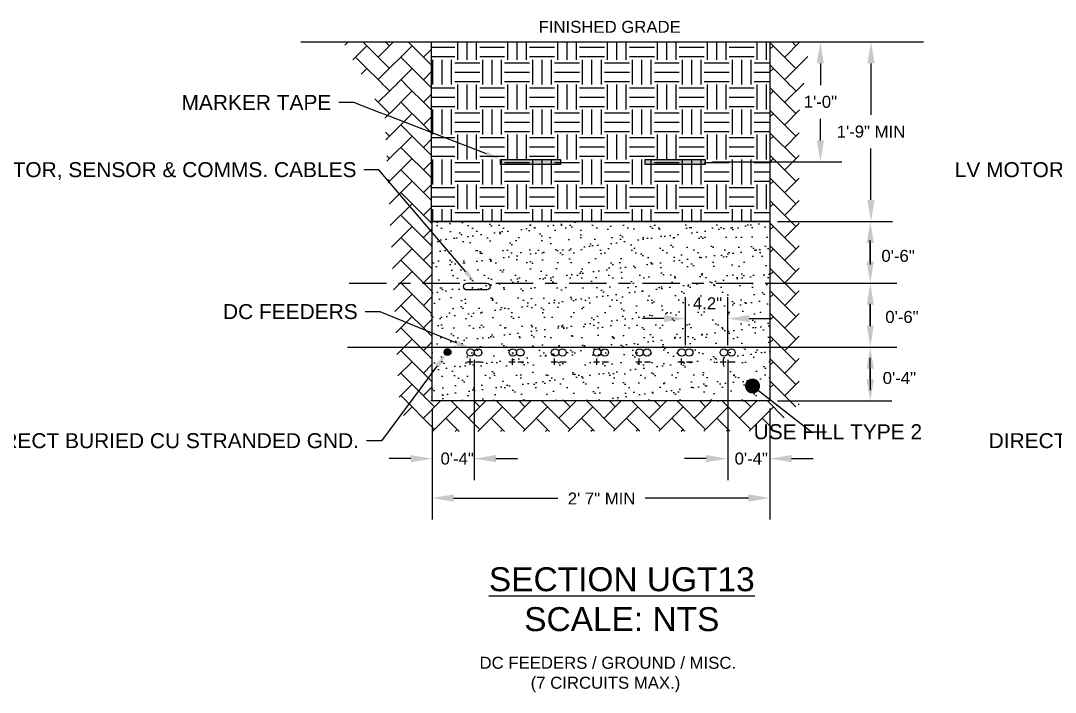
# Model space of a CAD drawing. Header units: feet. Extents: x -21 to 1000, y -35 to 71.
# Drawn here: x 844.76 to 853.4, y 41.56 to 47.17 of the extents above; entities that cross this region are included whole.
import ezdxf
from ezdxf import colors
from ezdxf.entities.mleader import LeaderData, LeaderLine
from ezdxf.math import Vec2, Vec3

# ---------------------------------------------------------------- set-up
doc = ezdxf.new("R2010")
doc.units = ezdxf.units.FT
doc.header["$MEASUREMENT"] = 0
doc.linetypes.add('CENTER', pattern=[2, 1.25, -0.25, 0.25, -0.25])
for name, color, linetype in [('E-CABL-HARN-CBHR', 2, 'Continuous'), ('E-CABL-INST', 1, 'INSTRUMENT_CABLE'), ('E-CABL-UG2', 142, 'GROUND_WIRE_G2'), ('E-FIN-GR', 4, 'Continuous'), ('E-MRKR-TREN', 6, 'Continuous'), ('E-TREN', 3, 'Continuous'), ('E-TREN-HATCH', 254, 'Continuous'), ('G-ANNO-TEXT', 1, 'Continuous'), ('G-DIMS', 7, 'Continuous'), ('G-TEXT', 7, 'Continuous'), ('text', 1, 'Continuous'), ('X-SES2-TREN_SECT$0$G-TEXT', 7, 'Continuous')]:
    doc.layers.add(name, color=color, linetype=linetype)
doc.styles.add('NEI-A', font='arial.ttf')
doc.styles.get("Standard").update_dxf_attribs({"font": 'arial.ttf'})
doc.linetypes.add('GROUND_WIRE_G2', pattern='A,1,-0.2,["G2",Standard,S=0.1,R=0,X=-0.1,Y=-0.05],-0.2', length=1.4)
doc.linetypes.add('INSTRUMENT_CABLE', pattern='A,1,-0.2,["INST",Standard,S=0.1,R=0,X=-0.09,Y=-0.05],-0.3', length=1.5)
doc.dimstyles.new('Annotative - Arch', dxfattribs={"dimscale": 0, "dimtxt": 0.1, "dimasz": 0.18, "dimexe": 0.18, "dimexo": 0.0625, "dimgap": 0.09, "dimtad": 0, "dimtih": 1, "dimtoh": 1, "dimdec": 4, "dimlfac": 12, "dimzin": 0, "dimdsep": 46, "dimlunit": 4, "dimtxsty": 'NEI-A', "dimcen": 0.09, "dimadec": 1, "dimazin": 0, "dimtfac": 1, "dimtdec": 4, "dimtofl": 0, "dimtmove": 0, "dimatfit": 3, "dimfxl": 1, "dimtolj": 1, "dimtzin": 0, "dimarcsym": 0})

# ---------------------------------------------------------------- blocks, each defined once
blk = doc.blocks.new('_Dot')
at = {"color": 0, "linetype": 'ByBlock', "lineweight": -2}
blk.add_line((-0.5, 0), (-1, 0), dxfattribs=at)
at = {"color": 0, "linetype": 'ByBlock', "const_width": 0.5}
blk.add_lwpolyline([(-0.25, 0, 1), (0.25, 0, 1)], format="xyb", close=True, dxfattribs=at)
blk = doc.blocks.new('*D167')
at = {"layer": 'Defpoints', "color": 0, "transparency": 16777216}
for p in [(851.026, 46.9897), (851.4408, 46.9897), (850.4789, 45.9872)]:
    blk.add_point(p, dxfattribs=at)
at = {"layer": 'text', "color": 0, "lineweight": -2, "transparency": 16777216}
for p, q in [((851.0885, 46.9897), (851.6208, 46.9897)), ((851.4408, 46.8097), (851.4408, 46.6295)), ((851.4408, 46.1672), (851.4408, 46.3474)), ((850.5414, 45.9872), (851.6208, 45.9872))]:
    blk.add_line(p, q, dxfattribs=at)
at = {"layer": 'text', "color": 0, "transparency": 16777216}
for points in [[(851.4108, 46.8097), (851.4708, 46.8097), (851.4408, 46.9897)], [(851.4108, 46.1672), (851.4708, 46.1672), (851.4408, 45.9872)]]:
    blk.add_solid(points, dxfattribs=at)
at = {"layer": 'text', "color": 0, "transparency": 16777216, "insert": (851.4408, 46.4885), "char_height": 0.1, "attachment_point": 5, "style": 'NEI-A'}
blk.add_mtext('\\A1;1\'-0"', dxfattribs=at)
blk = doc.blocks.new('*D168')
at = {"layer": 'Defpoints', "color": 0, "transparency": 16777216}
for p in [(851.0198, 46.9897), (851.8633, 46.9897), (851.0198, 45.4897)]:
    blk.add_point(p, dxfattribs=at)
at = {"layer": 'text', "color": 0, "lineweight": -2, "transparency": 16777216}
for p, q in [((851.0823, 46.9897), (852.0433, 46.9897)), ((851.8633, 46.8097), (851.8633, 46.3808)), ((851.8633, 45.6697), (851.8633, 46.0986)), ((851.0823, 45.4897), (852.0433, 45.4897))]:
    blk.add_line(p, q, dxfattribs=at)
at = {"layer": 'text', "color": 0, "transparency": 16777216}
for points in [[(851.8333, 46.8097), (851.8933, 46.8097), (851.8633, 46.9897)], [(851.8333, 45.6697), (851.8933, 45.6697), (851.8633, 45.4897)]]:
    blk.add_solid(points, dxfattribs=at)
at = {"layer": 'text', "color": 0, "transparency": 16777216, "insert": (851.8633, 46.2397), "char_height": 0.1, "attachment_point": 5, "style": 'NEI-A'}
blk.add_mtext('\\A1;1\'-9" MIN', dxfattribs=at)
blk = doc.blocks.new('*D169')
at = {"layer": 'Defpoints', "color": 0, "transparency": 16777216}
for p in [(848.5509, 44.3946), (848.1997, 43.9897), (848.5509, 43.5077)]:
    blk.add_point(p, dxfattribs=at)
at = {"layer": 'text', "color": 0, "lineweight": -2, "transparency": 16777216}
for p, q in [((848.5509, 44.3321), (848.5509, 43.3277)), ((848.1997, 43.9272), (848.1997, 43.3277)), ((848.0197, 43.5077), (847.8397, 43.5077)), ((848.7309, 43.5077), (848.9109, 43.5077))]:
    blk.add_line(p, q, dxfattribs=at)
at = {"layer": 'text', "color": 0, "transparency": 16777216}
for points in [[(848.0197, 43.5377), (848.0197, 43.4777), (848.1997, 43.5077)], [(848.7309, 43.5377), (848.7309, 43.4777), (848.5509, 43.5077)]]:
    blk.add_solid(points, dxfattribs=at)
at = {"layer": 'text', "color": 0, "transparency": 16777216, "insert": (848.4082, 43.5077), "char_height": 0.1, "attachment_point": 5, "style": 'NEI-A'}
blk.add_mtext('\\A1;0\'-4"', dxfattribs=at)
blk = doc.blocks.new('*D170')
at = {"layer": 'Defpoints', "color": 0, "transparency": 16777216}
for p in [(851.0198, 44.9736), (851.0198, 44.4398), (851.8575, 44.4398)]:
    blk.add_point(p, dxfattribs=at)
at = {"layer": 'text', "color": 0, "lineweight": -2, "transparency": 16777216}
for p, q in [((851.0823, 44.9736), (852.0375, 44.9736)), ((851.8575, 44.6198), (851.8575, 44.7998)), ((851.8575, 44.7936), (851.8575, 44.6136)), ((851.0823, 44.4398), (852.0375, 44.4398))]:
    blk.add_line(p, q, dxfattribs=at)
at = {"layer": 'text', "color": 0, "transparency": 16777216}
for points in [[(851.8275, 44.7936), (851.8875, 44.7936), (851.8575, 44.9736)], [(851.8275, 44.6198), (851.8875, 44.6198), (851.8575, 44.4398)]]:
    blk.add_solid(points, dxfattribs=at)
at = {"layer": 'text', "color": 0, "transparency": 16777216, "insert": (852.122, 44.6912), "char_height": 0.1, "attachment_point": 5, "style": 'NEI-A'}
blk.add_mtext('\\A1;0\'-6"', dxfattribs=at)
blk = doc.blocks.new('*D171')
at = {"layer": 'Defpoints', "color": 0, "transparency": 16777216}
for p in [(850.667, 44.3946), (851.0198, 43.9897), (851.0198, 43.5077)]:
    blk.add_point(p, dxfattribs=at)
at = {"layer": 'text', "color": 0, "lineweight": -2, "transparency": 16777216}
for p, q in [((850.667, 44.3321), (850.667, 43.3277)), ((851.0198, 43.9272), (851.0198, 43.3277)), ((850.487, 43.5077), (850.307, 43.5077)), ((851.1998, 43.5077), (851.3798, 43.5077))]:
    blk.add_line(p, q, dxfattribs=at)
at = {"layer": 'text', "color": 0, "transparency": 16777216}
for points in [[(850.487, 43.5377), (850.487, 43.4777), (850.667, 43.5077)], [(851.1998, 43.5377), (851.1998, 43.4777), (851.0198, 43.5077)]]:
    blk.add_solid(points, dxfattribs=at)
at = {"layer": 'text', "color": 0, "transparency": 16777216, "insert": (850.8638, 43.5077), "char_height": 0.1, "attachment_point": 5, "style": 'NEI-A'}
blk.add_mtext('\\A1;0\'-4"', dxfattribs=at)
blk = doc.blocks.new('*D172')
at = {"layer": 'Defpoints', "color": 0, "transparency": 16777216}
for p in [(850.667, 44.6774), (850.3144, 44.3946), (850.667, 44.3946)]:
    blk.add_point(p, dxfattribs=at)
at = {"layer": 'text', "color": 0, "lineweight": -2, "transparency": 16777216}
for p, q in [((850.3144, 44.4571), (850.3144, 44.8574)), ((850.667, 44.4571), (850.667, 44.8574)), ((850.1344, 44.6774), (849.9544, 44.6774)), ((850.847, 44.6774), (851.027, 44.6774))]:
    blk.add_line(p, q, dxfattribs=at)
at = {"layer": 'text', "color": 0, "transparency": 16777216}
for points in [[(850.1344, 44.7074), (850.1344, 44.6474), (850.3144, 44.6774)], [(850.847, 44.7074), (850.847, 44.6474), (850.667, 44.6774)]]:
    blk.add_solid(points, dxfattribs=at)
at = {"layer": 'text', "color": 0, "transparency": 16777216, "insert": (850.4982, 44.8054), "char_height": 0.1, "attachment_point": 5, "style": 'NEI-A'}
blk.add_mtext('\\A1;4.2"', dxfattribs=at)
blk = doc.blocks.new('*D173')
at = {"layer": 'Defpoints', "color": 0, "transparency": 16777216}
for p in [(851.0198, 45.4897), (851.0198, 44.9736), (851.8575, 44.9736)]:
    blk.add_point(p, dxfattribs=at)
at = {"layer": 'text', "color": 0, "lineweight": -2, "transparency": 16777216}
for p, q in [((851.0823, 45.4897), (852.0375, 45.4897)), ((851.8575, 45.1536), (851.8575, 45.3336)), ((851.8575, 45.3097), (851.8575, 45.1297)), ((851.0823, 44.9736), (852.0375, 44.9736))]:
    blk.add_line(p, q, dxfattribs=at)
at = {"layer": 'text', "color": 0, "transparency": 16777216}
for points in [[(851.8275, 45.3097), (851.8875, 45.3097), (851.8575, 45.4897)], [(851.8275, 45.1536), (851.8875, 45.1536), (851.8575, 44.9736)]]:
    blk.add_solid(points, dxfattribs=at)
at = {"layer": 'text', "color": 0, "transparency": 16777216, "insert": (852.0895, 45.2015), "char_height": 0.1, "attachment_point": 5, "style": 'NEI-A'}
blk.add_mtext('\\A1;0\'-6"', dxfattribs=at)
blk = doc.blocks.new('*D80')
at = {"layer": 'Defpoints', "color": 0, "transparency": 16777216}
for p in [(851.0198, 44.4398), (851.0198, 43.9897), (851.8575, 43.9897)]:
    blk.add_point(p, dxfattribs=at)
at = {"layer": 'text', "color": 0, "lineweight": -2, "transparency": 16777216}
for p, q in [((851.0823, 44.4398), (852.0375, 44.4398)), ((851.8575, 44.1697), (851.8575, 44.3497)), ((851.8575, 44.2598), (851.8575, 44.0798)), ((851.0823, 43.9897), (852.0375, 43.9897))]:
    blk.add_line(p, q, dxfattribs=at)
at = {"layer": 'text', "color": 0, "transparency": 16777216}
for points in [[(851.8275, 44.2598), (851.8875, 44.2598), (851.8575, 44.4398)], [(851.8275, 44.1697), (851.8875, 44.1697), (851.8575, 43.9897)]]:
    blk.add_solid(points, dxfattribs=at)
at = {"layer": 'text', "color": 0, "transparency": 16777216, "insert": (852.1003, 44.1809), "char_height": 0.1, "attachment_point": 5, "style": 'NEI-A'}
blk.add_mtext('\\A1;0\'-4"', dxfattribs=at)
blk = doc.blocks.new('*D81')
at = {"layer": 'Defpoints', "color": 0, "transparency": 16777216}
for p in [(848.1983, 43.9897), (851.0198, 43.9897), (851.0198, 43.1787)]:
    blk.add_point(p, dxfattribs=at)
at = {"layer": 'text', "color": 0, "lineweight": -2, "transparency": 16777216}
for p, q in [((848.1983, 43.9272), (848.1983, 42.9987)), ((851.0198, 43.9272), (851.0198, 42.9987)), ((848.3783, 43.1787), (849.249, 43.1787)), ((850.8398, 43.1787), (849.9787, 43.1787))]:
    blk.add_line(p, q, dxfattribs=at)
at = {"layer": 'text', "color": 0, "transparency": 16777216}
for points in [[(848.3783, 43.2087), (848.3783, 43.1487), (848.1983, 43.1787)], [(850.8398, 43.2087), (850.8398, 43.1487), (851.0198, 43.1787)]]:
    blk.add_solid(points, dxfattribs=at)
at = {"layer": 'text', "color": 0, "transparency": 16777216, "insert": (849.6139, 43.1745), "char_height": 0.1, "attachment_point": 5, "style": 'NEI-A'}
blk.add_mtext('\\A1;2\' 7" MIN', dxfattribs=at)

msp = doc.modelspace()

# ---------------------------------------------------------------- hatches: boundary and pattern name
at = {"layer": 'E-CABL-UG2', "linetype": 'Continuous'}
h = msp.add_hatch(color=256, dxfattribs=at)
edge = h.paths.add_edge_path()
edge.add_arc((848.3276925, 44.3974716), 0.0286458, 0, 360)
at = {"layer": 'E-TREN-HATCH', "linetype": 'Continuous'}
h = msp.add_hatch(dxfattribs=at)
h.set_pattern_fill('AR-SAND', color=252, scale=0.083333)
h.set_pattern_definition([(37.5, (805.88771, 58.7419), (-0.00524945, 0.16056865), [0, -0.12666667, 0, -0.14166667, 0, -0.13541667]), (7.5, (805.8877, 58.7419), (0.1474814, 0.2351788), [0, -0.06833333, 0, -0.11416667, 0, -0.04375]), (327.5, (805.78521, 58.7419), (0.25951182, 0.0004716), [0, -0.04166667, 0, -0.15, 0, -0.19583333]), (317.5, (805.7852, 58.7419), (0.2505106, 0.0731396), [0, -0.02083333, 0, -0.09833333, 0, -0.1125])])
h.paths.add_polyline_path([(848.1882352, 45.489706), (851.0198056, 45.489706), (851.0198056, 43.989706), (848.1882352, 43.989706)])

# ---------------------------------------------------------------- linework, layer by layer
for p, q in [((847.4929557, 44.4397746), (852.0778605, 44.4397746)), ((848.1983257, 44.4397746), (848.5510107, 44.4397746))]:
    msp.add_line(p, q)
for p in [(848.5510107, 44.4397746), (848.9036957, 44.4397746), (848.9036957, 44.4397746), (849.2563807, 44.4397746), (849.2563807, 44.4397746), (849.6090656, 44.4397746), (849.6090656, 44.4397746), (849.9617506, 44.4397746), (849.9617506, 44.4397746), (850.3144356, 44.4397746), (850.3144356, 44.4397746), (850.6671206, 44.4397746), (850.6671206, 44.4397746)]:
    msp.add_point(p)
at = {"layer": 'E-CABL-HARN-CBHR', "linetype": 'Continuous'}
for centre in [(848.5196865, 44.3946298), (848.5821865, 44.3946298), (848.8723715, 44.3946298), (848.9348715, 44.3946298), (849.2250565, 44.3946298), (849.2875565, 44.3946298), (849.5777414, 44.3946298), (849.6402414, 44.3946298), (849.9304264, 44.3946298), (849.9929264, 44.3946298), (850.2831114, 44.3946298), (850.3456114, 44.3946298), (850.6357964, 44.3946298), (850.6982964, 44.3946298)]:
    msp.add_circle(centre, 0.03125, dxfattribs=at)
at = {"layer": 'E-CABL-INST', "linetype": 'Continuous', "flags": 128}
msp.add_lwpolyline([(848.4890133, 44.97357), (848.65568, 44.97357, -0.414213567), (848.683805, 44.945445, -0.414213506), (848.65568, 44.91732), (848.4890133, 44.91732, -0.414213567), (848.4608883, 44.945445, -0.414119723), (848.4890043, 44.97357, -0.000160154)], format="xyb", dxfattribs=at)
at = {"layer": 'E-CABL-UG2', "linetype": 'Continuous'}
msp.add_circle((848.3276925, 44.3974716), 0.0286458, dxfattribs=at)
at = {"layer": 'E-FIN-GR', "flags": 128}
msp.add_lwpolyline([(847.1017925, 46.989706), (852.3011787, 46.989706)], dxfattribs=at)
at = {"layer": 'E-TREN', "color": 252, "linetype": 'Continuous'}
msp.add_lwpolyline([(848.1983257, 45.489706), (851.0198056, 45.489706), (851.0198056, 43.989706), (848.1983257, 43.989706)], close=True, dxfattribs=at)
at = {"layer": 'G-DIMS', "linetype": 'CENTER', "ltscale": 0.25}
for points in [[(847.5055184, 44.97357), (852.0778605, 44.97357)], [(848.1983257, 44.4397746), (851.7251756, 44.4397746)]]:
    msp.add_lwpolyline(points, dxfattribs=at)
at = {"layer": 'G-TEXT'}
for p, q in [((848.5136252, 44.3432968), (848.5136252, 44.2918053)), ((848.8663102, 44.3432968), (848.8663102, 44.2918053)), ((849.2189952, 44.3432968), (849.2189952, 44.2918053)), ((849.5716802, 44.3432968), (849.5716802, 44.2918053)), ((849.9243652, 44.3432968), (849.9243652, 44.2918053)), ((850.2770501, 44.3432968), (850.2770501, 44.2918053)), ((850.6297351, 44.3432968), (850.6297351, 44.2918053)), ((848.4878794, 44.3175511), (848.539371, 44.3175511)), ((848.5607576, 44.3175511), (848.6122492, 44.3175511)), ((848.8405644, 44.3175511), (848.892056, 44.3175511)), ((848.9134426, 44.3175511), (848.9649342, 44.3175511)), ((849.1932494, 44.3175511), (849.244741, 44.3175511)), ((849.2661276, 44.3175511), (849.3176192, 44.3175511)), ((849.5459344, 44.3175511), (849.597426, 44.3175511)), ((849.6188126, 44.3175511), (849.6703042, 44.3175511)), ((849.8986194, 44.3175511), (849.9501109, 44.3175511)), ((849.9714976, 44.3175511), (850.0229891, 44.3175511)), ((850.2513044, 44.3175511), (850.3027959, 44.3175511)), ((850.3241826, 44.3175511), (850.3756741, 44.3175511)), ((850.6039893, 44.3175511), (850.6554809, 44.3175511)), ((850.6768675, 44.3175511), (850.7283591, 44.3175511))]:
    msp.add_line(p, q, dxfattribs=at)

# ---------------------------------------------------------------- texts
at = {"layer": 'G-ANNO-TEXT', "insert": (849.7826658, 42.3319779), "char_height": 0.2, "attachment_point": 5, "style": 'NEI-A'}
msp.add_mtext_dynamic_manual_height_columns('{\\LSECTION UGT13\\P\\l\\C7;SCALE: NTS}', width=5.832687783, gutter_width=0.546875, heights=[0], dxfattribs=at)
at = {"layer": 'text', "insert": (849.6815674, 47.1147432), "char_height": 0.1, "attachment_point": 5, "style": 'NEI-A'}
msp.add_mtext_dynamic_manual_height_columns('FINISHED GRADE', width=1.462168794, gutter_width=0.546875, heights=[0], dxfattribs=at)
at = {"layer": 'X-SES2-TREN_SECT$0$G-TEXT', "insert": (849.6464259, 41.7036022), "char_height": 0.1, "attachment_point": 5, "style": 'NEI-A'}
msp.add_mtext_dynamic_manual_height_columns(' DC FEEDERS / GROUND / MISC.\\P(7 CIRCUITS MAX.)', width=5.021927083, gutter_width=0.546875, heights=[0], dxfattribs=at)

# ---------------------------------------------------------------- dimensions: what is measured, and where the dimension line sits
at = {"layer": 'text'}
for base, p1, p2, text, picture, middle in [((851.8574762, 44.97357), (851.0198056, 45.489706), (851.0198056, 44.97357), '0\'-6"', '*D173', (852.0894568, 45.2015232)), ((851.8574762, 44.4397746), (851.0198056, 44.97357), (851.0198056, 44.4397746), '0\'-6"', '*D170', (852.1219895, 44.6912347)), ((851.8574762, 43.989706), (851.0198056, 44.4397746), (851.0198056, 43.989706), '0\'-4"', '*D80', (852.1003002, 44.1809463))]:
    dim = msp.add_linear_dim(base=base, p1=p1, p2=p2, angle=90, text=text, dimstyle='Annotative - Arch', override={"dimscale": 1, "dimtmove": 2}, dxfattribs=at)
    dim.commit()
    dim.dimension.update_dxf_attribs({"geometry": picture, "text_midpoint": middle, "dimtype": 160})
for base, p1, p2, text, picture, middle in [((850.6670464, 44.67737), (850.3143614, 44.3946298), (850.6670464, 44.3946298), '4.2"', '*D172', (850.4982064, 44.8054131)), ((848.5509365, 43.5076747), (848.1997228, 43.989706), (848.5509365, 44.3946298), '0\'-4"', '*D169', (848.4081614, 43.5076747)), ((851.0198056, 43.5076747), (850.6670464, 44.3946298), (851.0198056, 43.989706), '0\'-4"', '*D171', (850.8637935, 43.5076747)), ((851.0198056, 43.1787411), (848.1983257, 43.989706), (851.0198056, 43.989706), '2\' 7" MIN', '*D81', (849.6138517, 43.174502))]:
    dim = msp.add_linear_dim(base=base, p1=p1, p2=p2, text=text, dimstyle='Annotative - Arch', override={"dimscale": 1, "dimtxsty": 'NEI-A', "dimtmove": 2}, dxfattribs=at)
    dim.commit()
    dim.dimension.update_dxf_attribs({"geometry": picture, "text_midpoint": middle, "dimtype": 160})

# ---------------------------------------------------------------- leaders
ml = msp.add_multileader_mtext('Standard', dxfattribs=at)
ml.set_content('LV MOTOR, SENSOR & COMMS. CABLES', color=256, style='NEI-A')
ml.set_leader_properties()
ml.build(insert=Vec2(0, 0))
ml.multileader.update_dxf_attribs({"dogleg_length": 0.0104167, "arrow_head_size": 0.125, "scale": 12})
ctx = ml.context
ctx.base_point, ctx.scale, ctx.char_height, ctx.arrow_head_size, ctx.landing_gap_size, ctx.plane_origin = Vec3(864.5350547, 45.9211109), 12, 0.125, 0.125, 0.0625, Vec3(867.5989758, 45.305397)
ctx.text_align_type = 2
notes = []
notes.append((ctx, [(0, (1, 1, 0), (865.7172682, 45.9211109), (-1, 0), 0.125, [(0, [(866.5235856, 44.97357)], 0, [])])]))
ctx.mtext.insert, ctx.mtext.width, ctx.mtext.alignment, ctx.mtext.flow_direction = Vec3(865.5297682, 45.9846767), 1.28859375, 3, 5
ml = msp.add_multileader_mtext('Standard', dxfattribs=at)
ml.set_content('DC FEEDERS', color=256, style='NEI-A')
ml.set_leader_properties()
ml.build(insert=Vec2(0, 0))
ml.multileader.update_dxf_attribs({"dogleg_length": 0.0104167, "arrow_head_size": 0.125, "scale": 12})
ctx = ml.context
ctx.base_point, ctx.scale, ctx.char_height, ctx.arrow_head_size, ctx.landing_gap_size, ctx.plane_origin = Vec3(846.7140127, 44.735369), 12, 0.125, 0.125, 0.0625, Vec3(849.6365714, 44.9553497)
ctx.text_align_type = 2
notes.append((ctx, [(0, (1, 1, 0), (847.7653429, 44.735369), (-1, 0), 0.125, [(0, [(848.5220792, 44.4257881)], 0, [])])]))
ctx.mtext.insert, ctx.mtext.width, ctx.mtext.alignment, ctx.mtext.flow_direction = Vec3(847.5778429, 44.7989348), 0.90109375, 3, 5
ml = msp.add_multileader_mtext('Standard', dxfattribs=at)
ml.set_content('DC FEEDERS', color=256, style='NEI-A')
ml.set_leader_properties()
ml.build(insert=Vec2(0, 0))
ml.multileader.update_dxf_attribs({"dogleg_length": 0.0104167, "arrow_head_size": 0.125, "scale": 12})
ctx = ml.context
ctx.base_point, ctx.scale, ctx.char_height, ctx.arrow_head_size, ctx.landing_gap_size, ctx.plane_origin = Vec3(855.1243927, 44.735369), 12, 0.125, 0.125, 0.0625, Vec3(858.0469514, 44.9553497)
ctx.text_align_type = 2
notes.append((ctx, [(0, (1, 1, 0), (856.1757229, 44.735369), (-1, 0), 0.125, [(0, [(856.9324592, 44.4257881)], 0, [])])]))
ctx.mtext.insert, ctx.mtext.width, ctx.mtext.alignment, ctx.mtext.flow_direction = Vec3(855.9882229, 44.7989348), 0.90109375, 3, 5
ml = msp.add_multileader_mtext('Standard', dxfattribs=at)
ml.set_content('DIRECT BURIED CU STRANDED GND.', color=256, style='NEI-A')
ml.set_leader_properties()
ml.build(insert=Vec2(0, 0))
ml.multileader.update_dxf_attribs({"dogleg_length": 0.0104167, "arrow_head_size": 0.125, "scale": 12})
ctx = ml.context
ctx.base_point, ctx.scale, ctx.char_height, ctx.arrow_head_size, ctx.landing_gap_size, ctx.plane_origin = Vec3(846.5824387, 43.6567282), 12, 0.125, 0.125, 0.0625, Vec3(849.9274191, 43.6367276)
ctx.text_align_type = 2
notes.append((ctx, [(0, (1, 1, 0), (847.775822, 43.6567282), (-1, 0), 0.125, [(0, [(848.3165269, 44.382483)], 0, [])])]))
ctx.mtext.insert, ctx.mtext.width, ctx.mtext.alignment, ctx.mtext.flow_direction = Vec3(847.588322, 43.720294), 1.221927083, 3, 5
ml = msp.add_multileader_mtext('Standard', dxfattribs=at)
ml.set_content('DIRECT BURIED CU STRANDED GND.', color=256, style='NEI-A')
ml.set_leader_properties()
ml.build(insert=Vec2(0, 0))
ml.multileader.update_dxf_attribs({"dogleg_length": 0.0104167, "arrow_head_size": 0.125, "scale": 12})
ctx = ml.context
ctx.base_point, ctx.scale, ctx.char_height, ctx.arrow_head_size, ctx.landing_gap_size, ctx.plane_origin = Vec3(854.9928187, 43.6567282), 12, 0.125, 0.125, 0.0625, Vec3(858.3377991, 43.6367276)
ctx.text_align_type = 2
notes.append((ctx, [(0, (1, 1, 0), (856.186202, 43.6567282), (-1, 0), 0.125, [(0, [(856.7269069, 44.382483)], 0, [])])]))
ctx.mtext.insert, ctx.mtext.width, ctx.mtext.alignment, ctx.mtext.flow_direction = Vec3(855.998702, 43.720294), 1.221927083, 3, 5
ml = msp.add_multileader_mtext('Standard', dxfattribs=at)
ml.set_content('DIRECT BURIED CU STRANDED GND.', color=256, style='NEI-A')
ml.set_leader_properties()
ml.build(insert=Vec2(0, 0))
ml.multileader.update_dxf_attribs({"dogleg_length": 0.0104167, "arrow_head_size": 0.125, "scale": 12})
ctx = ml.context
ctx.base_point, ctx.scale, ctx.char_height, ctx.arrow_head_size, ctx.landing_gap_size, ctx.plane_origin = Vec3(864.5448431, 43.6567282), 12, 0.125, 0.125, 0.0625, Vec3(867.8898235, 43.6367276)
ctx.text_align_type = 2
notes.append((ctx, [(0, (1, 1, 0), (865.7382265, 43.6567282), (-1, 0), 0.125, [(0, [(866.2789314, 44.382483)], 0, [])])]))
ctx.mtext.insert, ctx.mtext.width, ctx.mtext.alignment, ctx.mtext.flow_direction = Vec3(865.5507265, 43.720294), 1.221927083, 3, 5
ml = msp.add_multileader_mtext('Standard', dxfattribs=at)
ml.set_content('USE FILL TYPE 2', color=256, style='NEI-A')
ml.set_leader_properties()
ml.set_arrow_properties(name='DOT')
ml.build(insert=Vec2(0, 0))
ml.multileader.update_dxf_attribs({"dogleg_length": 0.0104167, "arrow_head_size": 0.125, "scale": 12})
ctx = ml.context
ctx.base_point, ctx.scale, ctx.char_height, ctx.arrow_head_size, ctx.landing_gap_size, ctx.plane_origin = Vec3(851.490617, 43.732491), 12, 0.125, 0.125, 0.0625, Vec3(850.5247503, 42.641703)
ctx.text_align_type = 2
notes.append((ctx, [(0, (1, 1, 0), (851.365617, 43.732491), (1, 0), 0.125, [(0, [(850.8742817, 44.1145218)], 0, [])])]))
ctx.mtext.insert, ctx.mtext.width, ctx.mtext.alignment, ctx.mtext.flow_direction = Vec3(852.2901565, 43.7950336), 1.12609375, 3, 5
ml = msp.add_multileader_mtext('Standard', dxfattribs=at)
ml.set_content('USE FILL TYPE 2', color=256, style='NEI-A')
ml.set_leader_properties()
ml.set_arrow_properties(name='DOT')
ml.build(insert=Vec2(0, 0))
ml.multileader.update_dxf_attribs({"dogleg_length": 0.0104167, "arrow_head_size": 0.125, "scale": 12})
ctx = ml.context
ctx.base_point, ctx.scale, ctx.char_height, ctx.arrow_head_size, ctx.landing_gap_size, ctx.plane_origin = Vec3(860.3304716, 43.732491), 12, 0.125, 0.125, 0.0625, Vec3(859.2878152, 42.641703)
ctx.text_align_type = 2
notes.append((ctx, [(0, (1, 1, 0), (860.2054716, 43.732491), (1, 0), 0.125, [(0, [(859.6373467, 44.1145218)], 0, [])])]))
ctx.mtext.insert, ctx.mtext.width, ctx.mtext.alignment, ctx.mtext.flow_direction = Vec3(861.1300112, 43.7950336), 1.12609375, 3, 5
for ctx, leaders in notes:
    for number, flags, end, landing, length, lines in leaders:
        leader = LeaderData()
        leader.index, (leader.has_last_leader_line, leader.has_dogleg_vector, leader.attachment_direction) = number, flags
        leader.last_leader_point, leader.dogleg_vector, leader.dogleg_length = Vec3(end), Vec3(landing), length
        for number, points, colour, breaks in lines:
            line = LeaderLine()
            line.index, line.vertices, line.color, line.breaks = number, Vec3.list(points), colors.encode_raw_color(colour), breaks
            leader.lines.append(line)
        ctx.leaders.append(leader)

# ---------------------------------------------------------------- next in the draw order: leaders
ml = msp.add_multileader_mtext('Standard', dxfattribs=at)
ml.set_content('MARKER TAPE ', color=256, style='NEI-A')
ml.set_leader_properties()
ml.build(insert=Vec2(0, 0))
ml.multileader.update_dxf_attribs({"dogleg_length": 0.0104167, "arrow_head_size": 0.125, "scale": 12})
ctx = ml.context
ctx.base_point, ctx.scale, ctx.char_height, ctx.arrow_head_size, ctx.landing_gap_size, ctx.plane_origin = Vec3(855.2850333, 46.5158741), 12, 0.125, 0.125, 0.0625, Vec3(857.1351789, 45.5775171)
ctx.text_align_type = 2
notes = []
notes.append((ctx, [(0, (1, 1, 0), (856.2669569, 46.5158741), (-1, 0), 0.125, [(0, [(857.3467615, 46.0088814)], 0, [])])]))
ctx.mtext.insert, ctx.mtext.width, ctx.mtext.alignment, ctx.mtext.flow_direction = Vec3(856.0794569, 46.5783741), 0.921927083, 3, 5
ctx.mtext.has_bg_fill, ctx.mtext.bg_color, ctx.mtext.bg_scale_factor, ctx.mtext.bg_transparency, ctx.mtext.use_window_bg_color = 1, -1073741824, 1.5, 0, 1
for ctx, leaders in notes:
    for number, flags, end, landing, length, lines in leaders:
        leader = LeaderData()
        leader.index, (leader.has_last_leader_line, leader.has_dogleg_vector, leader.attachment_direction) = number, flags
        leader.last_leader_point, leader.dogleg_vector, leader.dogleg_length = Vec3(end), Vec3(landing), length
        for number, points, colour, breaks in lines:
            line = LeaderLine()
            line.index, line.vertices, line.color, line.breaks = number, Vec3.list(points), colors.encode_raw_color(colour), breaks
            leader.lines.append(line)
        ctx.leaders.append(leader)

# ---------------------------------------------------------------- next in the draw order: hatches: boundary and pattern name
at = {"layer": 'E-MRKR-TREN', "linetype": 'Continuous'}
h = msp.add_hatch(color=256, dxfattribs=at)
h.dxf.hatch_style = 1
h.paths.add_polyline_path([(849.9788645, 46.005774), (850.4788645, 46.005774), (850.4788645, 45.9641073), (849.9788645, 45.9641073)])
h = msp.add_hatch(color=256, dxfattribs=at)
h.dxf.hatch_style = 1
h.paths.add_polyline_path([(849.9788645, 46.005774), (850.4788645, 46.005774), (850.4788645, 45.9641073), (849.9788645, 45.9641073)])
at = {"layer": 'E-TREN-HATCH', "linetype": 'Continuous'}
h = msp.add_hatch(dxfattribs=at)
h.set_pattern_fill('AR-HBONE', color=256, scale=0.033333)
h.set_pattern_definition([(45, (805.88771, 58.7419), (1e-17, 0.1885618), [0.4, -0.1333333]), (135, (805.98199, 58.83618), (1e-17, 0.1885618), [0.4, -0.1333333])])
h.paths.add_polyline_path([(851.3546378, 46.989706), (851.0198056, 46.989706), (851.0198056, 43.989706), (848.1930165, 43.989706), (848.1930165, 46.989706), (847.4544775, 46.989706), (847.8026459, 46.3656809), (847.9292526, 43.9006435), (848.0927863, 43.7339768), (851.0198056, 43.7378205), (851.2635125, 43.9659214), (851.2635125, 46.3970128)])
h = msp.add_hatch(dxfattribs=at)
h.set_pattern_fill('EARTH', color=256, scale=0.833333)
h.set_pattern_definition([(0, (805.8877, 58.7419), (0.2083333, 0.2083333), [0.2083333, -0.2083333]), (0, (805.8877, 58.82002), (0.2083333, 0.2083333), [0.2083333, -0.2083333]), (0, (805.8877, 58.89815), (0.2083333, 0.2083333), [0.2083333, -0.2083333]), (90, (805.91375, 58.9242), (-0.2083333, 0.2083333), [0.2083333, -0.2083333]), (90, (805.99188, 58.9242), (-0.2083333, 0.2083333), [0.2083333, -0.2083333]), (90, (806.07, 58.9242), (-0.2083333, 0.2083333), [0.2083333, -0.2083333])])
h.paths.add_polyline_path([(848.1930165, 46.989706), (851.0198056, 46.989706), (851.0198056, 45.489706), (848.1930165, 45.489706)])

# ---------------------------------------------------------------- next in the draw order: linework, layer by layer
at = {"layer": 'E-MRKR-TREN', "linetype": 'Continuous', "flags": 128}
msp.add_lwpolyline([(849.9788645, 46.005774), (850.4788645, 46.005774), (850.4788645, 45.9641073), (849.9788645, 45.9641073)], close=True, dxfattribs=at)
at = {"layer": 'E-TREN', "color": 252, "linetype": 'Continuous'}
msp.add_lwpolyline([(848.1930165, 46.989706), (851.0198056, 46.989706), (851.0198056, 45.489706), (848.1930165, 45.489706)], close=True, dxfattribs=at)

# ---------------------------------------------------------------- next in the draw order: dimensions: what is measured, and where the dimension line sits
at = {"layer": 'text'}
for base, p1, p2, text, picture, middle in [((851.4408095, 46.989706), (850.4788645, 45.987206), (851.0259661, 46.989706), '1\'-0"', '*D167', (851.4408095, 46.488456)), ((851.8633489, 46.989706), (851.0198056, 45.489706), (851.0198056, 46.989706), '1\'-9" MIN', '*D168', (851.8633489, 46.239706))]:
    dim = msp.add_linear_dim(base=base, p1=p1, p2=p2, angle=90, text=text, dimstyle='Annotative - Arch', override={"dimscale": 1, "dimtxsty": 'NEI-A', "dimtix": 0, "dimtofl": 0, "dimtmove": 2, "dimatfit": 3}, dxfattribs=at)
    dim.commit()
    dim.dimension.update_dxf_attribs({"geometry": picture, "text_midpoint": middle})

# ---------------------------------------------------------------- next in the draw order: leaders
ml = msp.add_multileader_mtext('Standard', dxfattribs=at)
ml.set_content('LV MOTOR, SENSOR & COMMS. CABLES', color=256, style='NEI-A')
ml.set_leader_properties()
ml.build(insert=Vec2(0, 0))
ml.multileader.update_dxf_attribs({"dogleg_length": 0.0104167, "arrow_head_size": 0.125, "scale": 12})
ctx = ml.context
ctx.base_point, ctx.scale, ctx.char_height, ctx.arrow_head_size, ctx.landing_gap_size, ctx.plane_origin = Vec3(854.9830302, 45.9211109), 12, 0.125, 0.125, 0.0625, Vec3(858.0469514, 45.305397)
ctx.text_align_type = 2
notes = []
notes.append((ctx, [(0, (1, 1, 0), (856.1652437, 45.9211109), (-1, 0), 0.125, [(0, [(856.9715611, 44.97357)], 0, [])])]))
ctx.mtext.insert, ctx.mtext.width, ctx.mtext.alignment, ctx.mtext.flow_direction = Vec3(855.9777437, 45.9846767), 1.28859375, 3, 5
for ctx, leaders in notes:
    for number, flags, end, landing, length, lines in leaders:
        leader = LeaderData()
        leader.index, (leader.has_last_leader_line, leader.has_dogleg_vector, leader.attachment_direction) = number, flags
        leader.last_leader_point, leader.dogleg_vector, leader.dogleg_length = Vec3(end), Vec3(landing), length
        for number, points, colour, breaks in lines:
            line = LeaderLine()
            line.index, line.vertices, line.color, line.breaks = number, Vec3.list(points), colors.encode_raw_color(colour), breaks
            leader.lines.append(line)
        ctx.leaders.append(leader)

# ---------------------------------------------------------------- next in the draw order: leaders
ml = msp.add_multileader_mtext('Standard', dxfattribs=at)
ml.set_content('MARKER TAPE ', color=256, style='NEI-A')
ml.set_leader_properties()
ml.build(insert=Vec2(0, 0))
ml.multileader.update_dxf_attribs({"dogleg_length": 0.0104167, "arrow_head_size": 0.125, "scale": 12})
ctx = ml.context
ctx.base_point, ctx.scale, ctx.char_height, ctx.arrow_head_size, ctx.landing_gap_size, ctx.plane_origin = Vec3(846.5630492, 46.4836173), 12, 0.125, 0.125, 0.0625, Vec3(847.7389473, 45.5775171)
ctx.text_align_type = 2
notes = []
notes.append((ctx, [(0, (1, 1, 0), (847.5449728, 46.4836173), (-1, 0), 0.125, [(0, [(848.7687745, 46.0085509)], 0, [])])]))
ctx.mtext.insert, ctx.mtext.width, ctx.mtext.alignment, ctx.mtext.flow_direction = Vec3(847.3574728, 46.5461173), 0.921927083, 3, 5
ctx.mtext.has_bg_fill, ctx.mtext.bg_color, ctx.mtext.bg_scale_factor, ctx.mtext.bg_transparency, ctx.mtext.use_window_bg_color = 1, -1073741824, 1.5, 0, 1
for ctx, leaders in notes:
    for number, flags, end, landing, length, lines in leaders:
        leader = LeaderData()
        leader.index, (leader.has_last_leader_line, leader.has_dogleg_vector, leader.attachment_direction) = number, flags
        leader.last_leader_point, leader.dogleg_vector, leader.dogleg_length = Vec3(end), Vec3(landing), length
        for number, points, colour, breaks in lines:
            line = LeaderLine()
            line.index, line.vertices, line.color, line.breaks = number, Vec3.list(points), colors.encode_raw_color(colour), breaks
            leader.lines.append(line)
        ctx.leaders.append(leader)

# ---------------------------------------------------------------- next in the draw order: hatches: boundary and pattern name
at = {"layer": 'E-MRKR-TREN', "linetype": 'Continuous'}
h = msp.add_hatch(color=256, dxfattribs=at)
h.dxf.hatch_style = 1
h.paths.add_polyline_path([(848.7705813, 46.005774), (849.2705813, 46.005774), (849.2705813, 45.9641073), (848.7705813, 45.9641073)])
h = msp.add_hatch(color=256, dxfattribs=at)
h.dxf.hatch_style = 1
h.paths.add_polyline_path([(848.7705813, 46.005774), (849.2705813, 46.005774), (849.2705813, 45.9641073), (848.7705813, 45.9641073)])

# ---------------------------------------------------------------- next in the draw order: linework, layer by layer
at = {"layer": 'E-MRKR-TREN', "linetype": 'Continuous', "flags": 128}
msp.add_lwpolyline([(848.7705813, 46.005774), (849.2705813, 46.005774), (849.2705813, 45.9641073), (848.7705813, 45.9641073)], close=True, dxfattribs=at)

# ---------------------------------------------------------------- next in the draw order: leaders
at = {"layer": 'text'}
ml = msp.add_multileader_mtext('Standard', dxfattribs=at)
ml.set_content('LV MOTOR, SENSOR & COMMS. CABLES', color=256, style='NEI-A')
ml.set_leader_properties()
ml.build(insert=Vec2(0, 0))
ml.multileader.update_dxf_attribs({"dogleg_length": 0.0104167, "arrow_head_size": 0.125, "scale": 12})
ctx = ml.context
ctx.base_point, ctx.scale, ctx.char_height, ctx.arrow_head_size, ctx.landing_gap_size, ctx.plane_origin = Vec3(846.5726502, 45.9211109), 12, 0.125, 0.125, 0.0625, Vec3(849.6365714, 45.305397)
ctx.text_align_type = 2
notes = []
notes.append((ctx, [(0, (1, 1, 0), (847.7548637, 45.9211109), (-1, 0), 0.125, [(0, [(848.5611812, 44.97357)], 0, [])])]))
ctx.mtext.insert, ctx.mtext.width, ctx.mtext.alignment, ctx.mtext.flow_direction = Vec3(847.5673637, 45.9846767), 1.28859375, 3, 5
for ctx, leaders in notes:
    for number, flags, end, landing, length, lines in leaders:
        leader = LeaderData()
        leader.index, (leader.has_last_leader_line, leader.has_dogleg_vector, leader.attachment_direction) = number, flags
        leader.last_leader_point, leader.dogleg_vector, leader.dogleg_length = Vec3(end), Vec3(landing), length
        for number, points, colour, breaks in lines:
            line = LeaderLine()
            line.index, line.vertices, line.color, line.breaks = number, Vec3.list(points), colors.encode_raw_color(colour), breaks
            leader.lines.append(line)
        ctx.leaders.append(leader)

doc.saveas('drawing.dxf')
